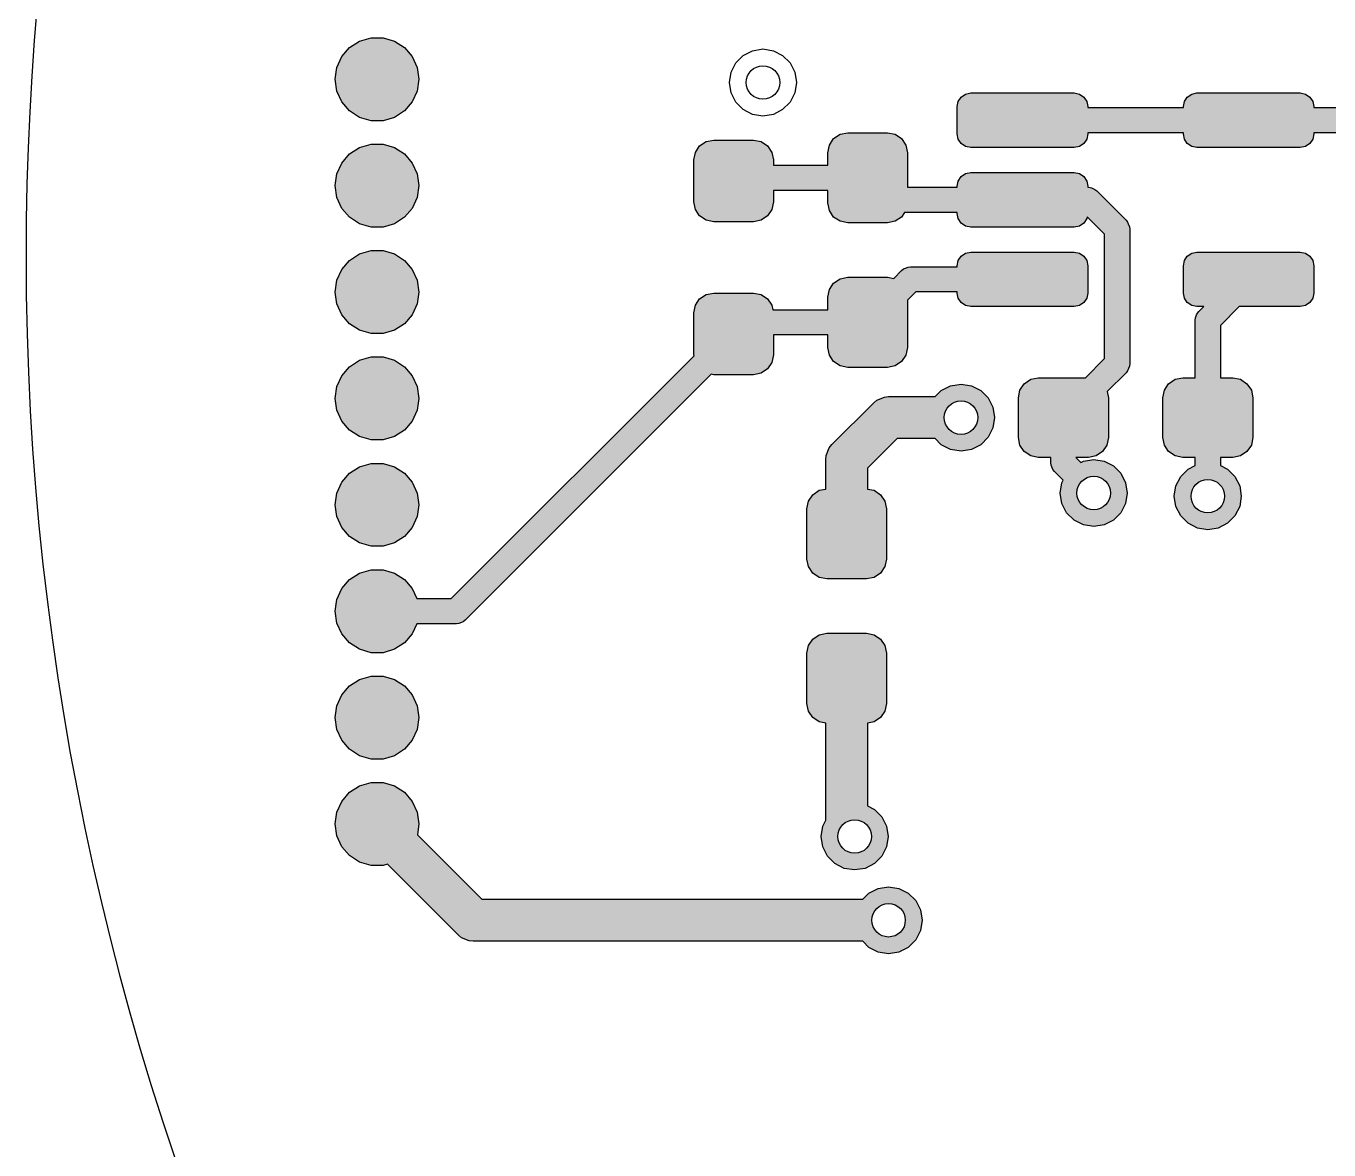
# Model space of a CAD drawing. Header units: millimetres. Extents: x -3894 to -3474, y -291 to 6.
# Drawn here: x -3755.91 to -3740.35, y -215.02 to -201.6 of the extents above; entities that cross this region are included whole.
import ezdxf

# ---------------------------------------------------------------- set-up
doc = ezdxf.new("R2010")
doc.units = ezdxf.units.MM
doc.layers.add('BLACK', color=7, linetype='Continuous')

msp = doc.modelspace()

# ---------------------------------------------------------------- hatches: boundary and pattern name
h = msp.add_hatch(color=256)
h.dxf.hatch_style = 1
h.paths.add_polyline_path([(-3751.214, -199.198), (-3752.214, -199.198), (-3752.214, -200.198), (-3751.214, -200.198)])
h.paths.add_polyline_path([(-3751.234, -201.109), (-3751.214, -200.968), (-3751.234, -200.827), (-3751.293, -200.698), (-3751.387, -200.59), (-3751.506, -200.513), (-3751.643, -200.473), (-3751.785, -200.473), (-3751.922, -200.513), (-3752.042, -200.59), (-3752.135, -200.698), (-3752.194, -200.827), (-3752.214, -200.968), (-3752.194, -201.109), (-3752.135, -201.239), (-3752.042, -201.346), (-3751.922, -201.423), (-3751.785, -201.463), (-3751.643, -201.463), (-3751.506, -201.423), (-3751.387, -201.346), (-3751.293, -201.239)])
h.paths.add_polyline_path([(-3751.214, -202.238), (-3751.234, -202.097), (-3751.293, -201.968), (-3751.387, -201.86), (-3751.506, -201.783), (-3751.643, -201.743), (-3751.785, -201.743), (-3751.922, -201.783), (-3752.042, -201.86), (-3752.135, -201.968), (-3752.194, -202.097), (-3752.214, -202.238), (-3752.194, -202.379), (-3752.135, -202.509), (-3752.042, -202.616), (-3751.922, -202.693), (-3751.785, -202.733), (-3751.643, -202.733), (-3751.506, -202.693), (-3751.387, -202.616), (-3751.293, -202.509), (-3751.234, -202.379)])
h.paths.add_polyline_path([(-3751.293, -203.238), (-3751.387, -203.13), (-3751.506, -203.053), (-3751.643, -203.013), (-3751.785, -203.013), (-3751.922, -203.053), (-3752.042, -203.13), (-3752.135, -203.238), (-3752.194, -203.367), (-3752.214, -203.508), (-3752.194, -203.649), (-3752.135, -203.779), (-3752.042, -203.886), (-3751.922, -203.963), (-3751.785, -204.003), (-3751.643, -204.003), (-3751.506, -203.963), (-3751.387, -203.886), (-3751.293, -203.779), (-3751.234, -203.649), (-3751.214, -203.508), (-3751.234, -203.367)])
h.paths.add_polyline_path([(-3751.234, -204.637), (-3751.293, -204.508), (-3751.387, -204.4), (-3751.506, -204.323), (-3751.643, -204.283), (-3751.785, -204.283), (-3751.922, -204.323), (-3752.042, -204.4), (-3752.135, -204.508), (-3752.194, -204.637), (-3752.214, -204.778), (-3752.194, -204.919), (-3752.135, -205.049), (-3752.042, -205.156), (-3751.922, -205.233), (-3751.785, -205.273), (-3751.643, -205.273), (-3751.506, -205.233), (-3751.387, -205.156), (-3751.293, -205.049), (-3751.234, -204.919), (-3751.214, -204.778)])
h.paths.add_polyline_path([(-3751.234, -205.907), (-3751.293, -205.778), (-3751.387, -205.67), (-3751.506, -205.593), (-3751.643, -205.553), (-3751.785, -205.553), (-3751.922, -205.593), (-3752.042, -205.67), (-3752.135, -205.778), (-3752.194, -205.907), (-3752.214, -206.048), (-3752.194, -206.189), (-3752.135, -206.319), (-3752.042, -206.426), (-3751.922, -206.503), (-3751.785, -206.543), (-3751.643, -206.543), (-3751.506, -206.503), (-3751.387, -206.426), (-3751.293, -206.319), (-3751.234, -206.189), (-3751.214, -206.048)], flags=17)
h.paths.add_polyline_path([(-3751.387, -206.94), (-3751.506, -206.863), (-3751.643, -206.823), (-3751.785, -206.823), (-3751.922, -206.863), (-3752.042, -206.94), (-3752.135, -207.048), (-3752.194, -207.177), (-3752.214, -207.318), (-3752.194, -207.459), (-3752.135, -207.589), (-3752.042, -207.696), (-3751.922, -207.773), (-3751.785, -207.813), (-3751.643, -207.813), (-3751.506, -207.773), (-3751.387, -207.696), (-3751.293, -207.589), (-3751.234, -207.459), (-3751.214, -207.318), (-3751.234, -207.177), (-3751.293, -207.048)], flags=17)
h.paths.add_polyline_path([(-3747.725, -205.758), (-3747.694, -205.765), (-3747.219, -205.765), (-3747.128, -205.747), (-3747.051, -205.695), (-3746.999, -205.618), (-3746.981, -205.527), (-3746.981, -205.29), (-3746.331, -205.29), (-3746.331, -205.44), (-3746.313, -205.531), (-3746.262, -205.608), (-3746.184, -205.659), (-3746.094, -205.677), (-3745.619, -205.677), (-3745.528, -205.659), (-3745.451, -205.608), (-3745.399, -205.531), (-3745.381, -205.44), (-3745.381, -204.877), (-3745.281, -204.777), (-3744.786, -204.777), (-3744.786, -204.79), (-3744.774, -204.852), (-3744.739, -204.905), (-3744.686, -204.94), (-3744.624, -204.952), (-3743.389, -204.952), (-3743.326, -204.94), (-3743.274, -204.905), (-3743.238, -204.852), (-3743.226, -204.79), (-3743.226, -204.465), (-3743.238, -204.403), (-3743.274, -204.35), (-3743.326, -204.315), (-3743.389, -204.302), (-3744.624, -204.302), (-3744.686, -204.315), (-3744.739, -204.35), (-3744.774, -204.403), (-3744.786, -204.465), (-3744.786, -204.477), (-3745.344, -204.477), (-3745.373, -204.48), (-3745.405, -204.493), (-3745.427, -204.503), (-3745.45, -204.521), (-3745.545, -204.617), (-3745.619, -204.602), (-3746.094, -204.602), (-3746.184, -204.62), (-3746.262, -204.672), (-3746.313, -204.749), (-3746.331, -204.84), (-3746.331, -204.99), (-3746.989, -204.99), (-3746.999, -204.936), (-3747.051, -204.859), (-3747.128, -204.808), (-3747.219, -204.79), (-3747.694, -204.79), (-3747.784, -204.808), (-3747.862, -204.859), (-3747.913, -204.936), (-3747.931, -205.027), (-3747.931, -205.527), (-3747.929, -205.538), (-3750.829, -208.438), (-3751.239, -208.438), (-3751.293, -208.318), (-3751.387, -208.21), (-3751.506, -208.133), (-3751.643, -208.093), (-3751.785, -208.093), (-3751.922, -208.133), (-3752.042, -208.21), (-3752.135, -208.318), (-3752.194, -208.447), (-3752.214, -208.588), (-3752.194, -208.729), (-3752.135, -208.859), (-3752.042, -208.966), (-3751.922, -209.043), (-3751.785, -209.083), (-3751.643, -209.083), (-3751.506, -209.043), (-3751.387, -208.966), (-3751.293, -208.859), (-3751.239, -208.738), (-3750.767, -208.738), (-3750.738, -208.735), (-3750.684, -208.713), (-3750.661, -208.694)])
h.paths.add_polyline_path([(-3751.214, -209.858), (-3751.234, -209.717), (-3751.293, -209.588), (-3751.387, -209.48), (-3751.506, -209.403), (-3751.643, -209.363), (-3751.785, -209.363), (-3751.922, -209.403), (-3752.042, -209.48), (-3752.135, -209.588), (-3752.194, -209.717), (-3752.214, -209.858), (-3752.194, -209.999), (-3752.135, -210.129), (-3752.042, -210.236), (-3751.922, -210.313), (-3751.785, -210.353), (-3751.643, -210.353), (-3751.506, -210.313), (-3751.387, -210.236), (-3751.293, -210.129), (-3751.234, -209.999)])
h.paths.add_polyline_path([(-3751.234, -210.987), (-3751.293, -210.858), (-3751.387, -210.75), (-3751.506, -210.673), (-3751.643, -210.633), (-3751.785, -210.633), (-3751.922, -210.673), (-3752.042, -210.75), (-3752.135, -210.858), (-3752.194, -210.987), (-3752.214, -211.128), (-3752.194, -211.269), (-3752.135, -211.399), (-3752.042, -211.506), (-3751.922, -211.583), (-3751.785, -211.623), (-3751.643, -211.623), (-3751.589, -211.607), (-3750.742, -212.454), (-3750.704, -212.485), (-3750.614, -212.522), (-3750.565, -212.527), (-3745.915, -212.527), (-3745.841, -212.601), (-3745.73, -212.658), (-3745.606, -212.677), (-3745.482, -212.658), (-3745.371, -212.601), (-3745.282, -212.512), (-3745.226, -212.401), (-3745.206, -212.277), (-3745.226, -212.154), (-3745.282, -212.042), (-3745.371, -211.954), (-3745.482, -211.897), (-3745.606, -211.877), (-3745.73, -211.897), (-3745.841, -211.954), (-3745.915, -212.027), (-3750.462, -212.027), (-3751.233, -211.256), (-3751.214, -211.128)])
h.paths.add_polyline_path([(-3745.406, -212.277, -1), (-3745.806, -212.277, -1)], flags=16)
h.paths.add_polyline_path([(-3745.631, -209.09), (-3745.649, -208.999), (-3745.701, -208.922), (-3745.778, -208.87), (-3745.869, -208.852), (-3746.344, -208.852), (-3746.434, -208.87), (-3746.512, -208.922), (-3746.563, -208.999), (-3746.581, -209.09), (-3746.581, -209.69), (-3746.563, -209.781), (-3746.512, -209.858), (-3746.434, -209.909), (-3746.356, -209.925), (-3746.356, -211.084), (-3746.392, -211.154), (-3746.411, -211.277), (-3746.392, -211.401), (-3746.335, -211.512), (-3746.246, -211.601), (-3746.135, -211.658), (-3746.011, -211.677), (-3745.887, -211.658), (-3745.776, -211.601), (-3745.687, -211.512), (-3745.631, -211.401), (-3745.611, -211.277), (-3745.631, -211.154), (-3745.687, -211.042), (-3745.776, -210.954), (-3745.856, -210.913), (-3745.856, -209.925), (-3745.778, -209.909), (-3745.701, -209.858), (-3745.649, -209.781), (-3745.631, -209.69)])
h.paths.add_polyline_path([(-3745.811, -211.277, -1), (-3746.211, -211.277, -1)], flags=16)
h.paths.add_polyline_path([(-3745.631, -207.365), (-3745.649, -207.274), (-3745.701, -207.197), (-3745.778, -207.145), (-3745.856, -207.13), (-3745.856, -206.881), (-3745.503, -206.527), (-3745.05, -206.527), (-3744.976, -206.601), (-3744.865, -206.658), (-3744.741, -206.677), (-3744.617, -206.658), (-3744.506, -206.601), (-3744.417, -206.512), (-3744.361, -206.401), (-3744.341, -206.277), (-3744.361, -206.154), (-3744.417, -206.042), (-3744.506, -205.954), (-3744.617, -205.897), (-3744.741, -205.877), (-3744.865, -205.897), (-3744.976, -205.954), (-3745.05, -206.027), (-3745.606, -206.027), (-3745.655, -206.032), (-3745.745, -206.069), (-3745.783, -206.1), (-3746.283, -206.6), (-3746.314, -206.638), (-3746.314, -206.638), (-3746.351, -206.728), (-3746.356, -206.777), (-3746.356, -207.13), (-3746.434, -207.145), (-3746.512, -207.197), (-3746.563, -207.274), (-3746.581, -207.365), (-3746.581, -207.965), (-3746.563, -208.056), (-3746.512, -208.133), (-3746.434, -208.184), (-3746.344, -208.202), (-3745.869, -208.202), (-3745.778, -208.184), (-3745.701, -208.133), (-3745.649, -208.056), (-3745.631, -207.965)], flags=17)
h.paths.add_polyline_path([(-3744.941, -206.277, -1), (-3744.541, -206.277, -1)], flags=17)
h.paths.add_polyline_path([(-3743.12, -203.571), (-3743.143, -203.553), (-3743.197, -203.53), (-3743.226, -203.527), (-3743.226, -203.515), (-3743.238, -203.453), (-3743.274, -203.4), (-3743.326, -203.365), (-3743.389, -203.352), (-3744.624, -203.352), (-3744.686, -203.365), (-3744.739, -203.4), (-3744.774, -203.453), (-3744.786, -203.515), (-3744.786, -203.527), (-3745.381, -203.527), (-3745.381, -203.115), (-3745.399, -203.024), (-3745.451, -202.947), (-3745.528, -202.895), (-3745.619, -202.877), (-3746.094, -202.877), (-3746.184, -202.895), (-3746.262, -202.947), (-3746.313, -203.024), (-3746.331, -203.115), (-3746.331, -203.265), (-3746.981, -203.265), (-3746.981, -203.202), (-3746.999, -203.111), (-3747.051, -203.034), (-3747.128, -202.983), (-3747.219, -202.965), (-3747.694, -202.965), (-3747.784, -202.983), (-3747.862, -203.034), (-3747.913, -203.111), (-3747.931, -203.202), (-3747.931, -203.702), (-3747.913, -203.793), (-3747.862, -203.87), (-3747.784, -203.922), (-3747.694, -203.94), (-3747.219, -203.94), (-3747.128, -203.922), (-3747.051, -203.87), (-3746.999, -203.793), (-3746.981, -203.702), (-3746.981, -203.565), (-3746.331, -203.565), (-3746.331, -203.715), (-3746.313, -203.806), (-3746.262, -203.883), (-3746.184, -203.934), (-3746.094, -203.952), (-3745.619, -203.952), (-3745.528, -203.934), (-3745.451, -203.883), (-3745.414, -203.827), (-3744.786, -203.827), (-3744.786, -203.84), (-3744.774, -203.902), (-3744.739, -203.955), (-3744.686, -203.99), (-3744.624, -204.002), (-3743.389, -204.002), (-3743.326, -203.99), (-3743.274, -203.955), (-3743.238, -203.902), (-3743.234, -203.881), (-3743.026, -204.089), (-3743.026, -205.573), (-3743.256, -205.802), (-3743.819, -205.802), (-3743.909, -205.82), (-3743.987, -205.872), (-3744.038, -205.949), (-3744.056, -206.04), (-3744.056, -206.515), (-3744.038, -206.606), (-3743.987, -206.683), (-3743.909, -206.734), (-3743.819, -206.752), (-3743.669, -206.752), (-3743.669, -206.815), (-3743.666, -206.844), (-3743.643, -206.898), (-3743.625, -206.921), (-3743.521, -207.024), (-3743.537, -207.054), (-3743.556, -207.177), (-3743.537, -207.301), (-3743.48, -207.412), (-3743.391, -207.501), (-3743.28, -207.558), (-3743.156, -207.577), (-3743.032, -207.558), (-3742.921, -207.501), (-3742.832, -207.412), (-3742.776, -207.301), (-3742.756, -207.177), (-3742.776, -207.054), (-3742.832, -206.942), (-3742.921, -206.854), (-3743.032, -206.797), (-3743.156, -206.777), (-3743.28, -206.797), (-3743.309, -206.812), (-3743.369, -206.752), (-3743.219, -206.752), (-3743.128, -206.734), (-3743.051, -206.683), (-3742.999, -206.606), (-3742.981, -206.515), (-3742.981, -206.04), (-3742.996, -205.966), (-3742.77, -205.741), (-3742.751, -205.718), (-3742.729, -205.664), (-3742.726, -205.635), (-3742.726, -204.027), (-3742.729, -203.998), (-3742.751, -203.944), (-3742.77, -203.921)])
h.paths.add_polyline_path([(-3742.956, -207.177, -1), (-3743.356, -207.177, -1)], flags=16)
h.paths.add_polyline_path([(-3739.735, -202.852), (-3739.727, -202.846), (-3739.694, -202.852), (-3739.219, -202.852), (-3739.128, -202.834), (-3739.051, -202.783), (-3738.999, -202.706), (-3738.981, -202.615), (-3738.981, -202.115), (-3738.999, -202.024), (-3739.051, -201.947), (-3739.128, -201.895), (-3739.219, -201.877), (-3739.694, -201.877), (-3739.784, -201.895), (-3739.862, -201.947), (-3739.913, -202.024), (-3739.931, -202.115), (-3739.931, -202.577), (-3740.526, -202.577), (-3740.526, -202.565), (-3740.538, -202.503), (-3740.574, -202.45), (-3740.626, -202.415), (-3740.689, -202.402), (-3741.924, -202.402), (-3741.986, -202.415), (-3742.039, -202.45), (-3742.074, -202.503), (-3742.086, -202.565), (-3742.086, -202.577), (-3743.226, -202.577), (-3743.226, -202.565), (-3743.238, -202.503), (-3743.274, -202.45), (-3743.326, -202.415), (-3743.389, -202.402), (-3744.624, -202.402), (-3744.686, -202.415), (-3744.739, -202.45), (-3744.774, -202.503), (-3744.786, -202.565), (-3744.786, -202.89), (-3744.774, -202.952), (-3744.739, -203.005), (-3744.686, -203.04), (-3744.624, -203.052), (-3743.389, -203.052), (-3743.326, -203.04), (-3743.274, -203.005), (-3743.238, -202.952), (-3743.226, -202.89), (-3743.226, -202.877), (-3742.086, -202.877), (-3742.086, -202.89), (-3742.074, -202.952), (-3742.039, -203.005), (-3741.986, -203.04), (-3741.924, -203.052), (-3740.689, -203.052), (-3740.626, -203.04), (-3740.574, -203.005), (-3740.538, -202.952), (-3740.526, -202.89), (-3740.526, -202.877), (-3739.819, -202.877), (-3739.789, -202.874), (-3739.767, -202.865)])
h.paths.add_polyline_path([(-3741.256, -206.04), (-3741.274, -205.949), (-3741.326, -205.872), (-3741.403, -205.82), (-3741.494, -205.802), (-3741.644, -205.802), (-3741.644, -205.177), (-3741.419, -204.952), (-3740.689, -204.952), (-3740.626, -204.94), (-3740.574, -204.905), (-3740.538, -204.852), (-3740.526, -204.79), (-3740.526, -204.465), (-3740.538, -204.403), (-3740.574, -204.35), (-3740.626, -204.315), (-3740.689, -204.302), (-3741.924, -204.302), (-3741.986, -204.315), (-3742.039, -204.35), (-3742.074, -204.403), (-3742.086, -204.465), (-3742.086, -204.79), (-3742.074, -204.852), (-3742.039, -204.905), (-3741.986, -204.94), (-3741.924, -204.952), (-3741.843, -204.952), (-3741.9, -205.009), (-3741.918, -205.031), (-3741.927, -205.051), (-3741.941, -205.085), (-3741.944, -205.115), (-3741.944, -205.802), (-3742.094, -205.802), (-3742.184, -205.82), (-3742.262, -205.872), (-3742.313, -205.949), (-3742.331, -206.04), (-3742.331, -206.515), (-3742.313, -206.606), (-3742.262, -206.683), (-3742.184, -206.734), (-3742.094, -206.752), (-3741.944, -206.752), (-3741.944, -206.848), (-3742.029, -206.891), (-3742.117, -206.98), (-3742.174, -207.091), (-3742.194, -207.215), (-3742.174, -207.338), (-3742.117, -207.45), (-3742.029, -207.538), (-3741.917, -207.595), (-3741.794, -207.615), (-3741.67, -207.595), (-3741.558, -207.538), (-3741.47, -207.45), (-3741.413, -207.338), (-3741.394, -207.215), (-3741.413, -207.091), (-3741.47, -206.98), (-3741.558, -206.891), (-3741.644, -206.848), (-3741.644, -206.752), (-3741.494, -206.752), (-3741.403, -206.734), (-3741.326, -206.683), (-3741.274, -206.606), (-3741.256, -206.515)])
h.paths.add_polyline_path([(-3741.594, -207.215, -1), (-3741.994, -207.215, -1)], flags=16)
h.paths.add_polyline_path([(-3738.581, -206.845), (-3738.599, -206.754), (-3738.651, -206.677), (-3738.728, -206.625), (-3738.819, -206.607), (-3738.906, -206.607), (-3738.906, -205.804), (-3738.802, -205.788), (-3738.691, -205.731), (-3738.602, -205.643), (-3738.545, -205.531), (-3738.526, -205.408), (-3738.545, -205.284), (-3738.602, -205.172), (-3738.691, -205.084), (-3738.802, -205.027), (-3738.926, -205.008), (-3739.049, -205.027), (-3739.161, -205.084), (-3739.249, -205.172), (-3739.306, -205.284), (-3739.326, -205.408), (-3739.306, -205.531), (-3739.249, -205.643), (-3739.206, -205.686), (-3739.206, -206.607), (-3739.294, -206.607), (-3739.384, -206.625), (-3739.462, -206.677), (-3739.513, -206.754), (-3739.531, -206.845), (-3739.531, -207.445), (-3739.513, -207.536), (-3739.462, -207.613), (-3739.384, -207.664), (-3739.294, -207.682), (-3738.819, -207.682), (-3738.728, -207.664), (-3738.651, -207.613), (-3738.599, -207.536), (-3738.581, -207.445)])
h.paths.add_polyline_path([(-3739.126, -205.408, -1), (-3738.726, -205.408, -1)], flags=16)
h.paths.add_polyline_path([(-3738.581, -208.57), (-3738.599, -208.479), (-3738.651, -208.402), (-3738.728, -208.35), (-3738.819, -208.332), (-3739.294, -208.332), (-3739.384, -208.35), (-3739.462, -208.402), (-3739.513, -208.479), (-3739.531, -208.57), (-3739.531, -209.17), (-3739.513, -209.261), (-3739.462, -209.338), (-3739.384, -209.389), (-3739.294, -209.407), (-3739.206, -209.407), (-3739.206, -209.816), (-3739.203, -209.846), (-3739.181, -209.9), (-3739.162, -209.922), (-3738.49, -210.594), (-3738.506, -210.624), (-3738.525, -210.747), (-3738.506, -210.871), (-3738.449, -210.982), (-3738.36, -211.071), (-3738.249, -211.128), (-3738.125, -211.147), (-3738.001, -211.128), (-3737.89, -211.071), (-3737.801, -210.982), (-3737.745, -210.871), (-3737.725, -210.747), (-3737.745, -210.624), (-3737.801, -210.512), (-3737.89, -210.424), (-3738.001, -210.367), (-3738.125, -210.347), (-3738.249, -210.367), (-3738.278, -210.382), (-3738.906, -209.754), (-3738.906, -209.407), (-3738.819, -209.407), (-3738.728, -209.389), (-3738.651, -209.338), (-3738.599, -209.261), (-3738.581, -209.17)])
h.paths.add_polyline_path([(-3737.925, -210.747, -1), (-3738.325, -210.747, -1)], flags=16)
h.paths.add_polyline_path([(-3737.181, -204.04), (-3737.199, -203.949), (-3737.251, -203.872), (-3737.328, -203.82), (-3737.419, -203.802), (-3737.569, -203.802), (-3737.569, -203.215), (-3737.571, -203.185), (-3737.594, -203.131), (-3737.613, -203.109), (-3737.691, -203.03), (-3737.676, -203.001), (-3737.656, -202.877), (-3737.676, -202.754), (-3737.732, -202.642), (-3737.821, -202.554), (-3737.932, -202.497), (-3738.056, -202.477), (-3738.18, -202.497), (-3738.291, -202.554), (-3738.38, -202.642), (-3738.437, -202.754), (-3738.456, -202.877), (-3738.437, -203.001), (-3738.38, -203.112), (-3738.291, -203.201), (-3738.18, -203.258), (-3738.056, -203.277), (-3737.932, -203.258), (-3737.903, -203.243), (-3737.869, -203.277), (-3737.869, -203.802), (-3738.019, -203.802), (-3738.109, -203.82), (-3738.187, -203.872), (-3738.238, -203.949), (-3738.256, -204.04), (-3738.981, -204.04), (-3738.981, -203.94), (-3738.999, -203.849), (-3739.051, -203.772), (-3739.128, -203.72), (-3739.219, -203.702), (-3739.694, -203.702), (-3739.784, -203.72), (-3739.862, -203.772), (-3739.913, -203.849), (-3739.931, -203.94), (-3739.931, -204.44), (-3739.913, -204.531), (-3739.862, -204.608), (-3739.784, -204.659), (-3739.694, -204.677), (-3739.219, -204.677), (-3739.128, -204.659), (-3739.051, -204.608), (-3738.999, -204.531), (-3738.981, -204.44), (-3738.981, -204.34), (-3738.256, -204.34), (-3738.256, -204.515), (-3738.238, -204.606), (-3738.187, -204.683), (-3738.109, -204.734), (-3738.019, -204.752), (-3737.419, -204.752), (-3737.328, -204.734), (-3737.251, -204.683), (-3737.199, -204.606), (-3737.181, -204.515)])
h.paths.add_polyline_path([(-3738.256, -202.877, -1), (-3737.856, -202.877, -1)], flags=16)
h.paths.add_polyline_path([(-3735.456, -204.04), (-3735.474, -203.949), (-3735.526, -203.872), (-3735.603, -203.82), (-3735.694, -203.802), (-3736.294, -203.802), (-3736.384, -203.82), (-3736.462, -203.872), (-3736.513, -203.949), (-3736.531, -204.04), (-3736.531, -204.515), (-3736.513, -204.606), (-3736.462, -204.683), (-3736.384, -204.734), (-3736.294, -204.752), (-3736.144, -204.752), (-3736.144, -205.14), (-3736.141, -205.169), (-3736.118, -205.223), (-3736.1, -205.246), (-3735.621, -205.724), (-3735.637, -205.754), (-3735.656, -205.877), (-3735.637, -206.001), (-3735.58, -206.112), (-3735.491, -206.201), (-3735.38, -206.258), (-3735.256, -206.277), (-3735.132, -206.258), (-3735.021, -206.201), (-3734.932, -206.112), (-3734.876, -206.001), (-3734.856, -205.877), (-3734.876, -205.754), (-3734.932, -205.642), (-3735.021, -205.554), (-3735.132, -205.497), (-3735.256, -205.477), (-3735.38, -205.497), (-3735.409, -205.512), (-3735.844, -205.078), (-3735.844, -204.752), (-3735.694, -204.752), (-3735.603, -204.734), (-3735.526, -204.683), (-3735.474, -204.606), (-3735.456, -204.515)])
h.paths.add_polyline_path([(-3735.056, -205.877, -1), (-3735.456, -205.877, -1)], flags=16)
h.paths.add_polyline_path([(-3729.941, -210.002), (-3729.959, -209.911), (-3730.011, -209.834), (-3730.088, -209.782), (-3730.179, -209.764), (-3730.779, -209.764), (-3730.869, -209.782), (-3730.947, -209.834), (-3730.998, -209.911), (-3731.016, -210.002), (-3731.016, -210.118), (-3731.475, -210.118), (-3731.518, -210.033), (-3731.607, -209.944), (-3731.718, -209.887), (-3731.842, -209.868), (-3731.966, -209.887), (-3732.077, -209.944), (-3732.166, -210.033), (-3732.222, -210.144), (-3732.242, -210.268), (-3732.222, -210.391), (-3732.166, -210.503), (-3732.077, -210.591), (-3731.966, -210.648), (-3731.842, -210.668), (-3731.718, -210.648), (-3731.607, -210.591), (-3731.518, -210.503), (-3731.475, -210.418), (-3731.016, -210.418), (-3731.016, -210.477), (-3730.998, -210.568), (-3730.947, -210.645), (-3730.869, -210.696), (-3730.779, -210.714), (-3730.179, -210.714), (-3730.088, -210.696), (-3730.011, -210.645), (-3729.959, -210.568), (-3729.941, -210.477)])
h.paths.add_polyline_path([(-3731.642, -210.268, -1), (-3732.042, -210.268, -1)], flags=16)
h.paths.add_polyline_path([(-3728.925, -211.526), (-3728.943, -211.435), (-3728.995, -211.358), (-3729.072, -211.306), (-3729.163, -211.288), (-3729.763, -211.288), (-3729.853, -211.306), (-3729.931, -211.358), (-3729.982, -211.435), (-3730, -211.526), (-3730, -211.613), (-3730.265, -211.613), (-3730.308, -211.528), (-3730.397, -211.44), (-3730.508, -211.383), (-3730.632, -211.363), (-3730.756, -211.383), (-3730.867, -211.44), (-3730.956, -211.528), (-3731.013, -211.64), (-3731.032, -211.763), (-3731.013, -211.887), (-3730.956, -211.998), (-3730.867, -212.087), (-3730.756, -212.144), (-3730.632, -212.163), (-3730.508, -212.144), (-3730.397, -212.087), (-3730.308, -211.998), (-3730.265, -211.913), (-3730, -211.913), (-3730, -212.001), (-3729.982, -212.092), (-3729.931, -212.169), (-3729.853, -212.22), (-3729.763, -212.238), (-3729.163, -212.238), (-3729.072, -212.22), (-3728.995, -212.169), (-3728.943, -212.092), (-3728.925, -212.001)])
h.paths.add_polyline_path([(-3730.832, -211.763, -1), (-3730.432, -211.763, -1)], flags=16)
h.paths.add_polyline_path([(-3717.457, -212.834), (-3717.475, -212.743), (-3717.527, -212.666), (-3717.604, -212.614), (-3717.695, -212.596), (-3718.17, -212.596), (-3718.26, -212.614), (-3718.338, -212.666), (-3718.389, -212.743), (-3718.407, -212.834), (-3718.407, -213.434), (-3718.389, -213.525), (-3718.338, -213.602), (-3718.26, -213.653), (-3718.17, -213.671), (-3717.979, -213.671), (-3717.524, -214.127), (-3717.551, -214.18), (-3717.57, -214.303), (-3717.551, -214.427), (-3717.494, -214.538), (-3717.405, -214.627), (-3717.294, -214.684), (-3717.17, -214.703), (-3717.046, -214.684), (-3716.935, -214.627), (-3716.846, -214.538), (-3716.79, -214.427), (-3716.77, -214.303), (-3716.79, -214.18), (-3716.846, -214.068), (-3716.935, -213.98), (-3717.046, -213.923), (-3717.17, -213.903), (-3717.294, -213.923), (-3717.347, -213.95), (-3717.637, -213.66), (-3717.604, -213.653), (-3717.527, -213.602), (-3717.475, -213.525), (-3717.457, -213.434)])
h.paths.add_polyline_path([(-3716.97, -214.303, -1), (-3717.37, -214.303, -1)], flags=16)
h.paths.add_polyline_path([(-3715.679, -211.056), (-3715.697, -210.965), (-3715.749, -210.888), (-3715.826, -210.836), (-3715.917, -210.818), (-3716.392, -210.818), (-3716.482, -210.836), (-3716.56, -210.888), (-3716.611, -210.965), (-3716.629, -211.056), (-3716.629, -211.656), (-3716.611, -211.747), (-3716.56, -211.824), (-3716.482, -211.875), (-3716.392, -211.893), (-3716.279, -211.893), (-3716.279, -212.146), (-3716.389, -212.202), (-3716.478, -212.29), (-3716.535, -212.402), (-3716.554, -212.525), (-3716.535, -212.649), (-3716.478, -212.76), (-3716.389, -212.849), (-3716.278, -212.906), (-3716.154, -212.925), (-3716.03, -212.906), (-3715.919, -212.849), (-3715.83, -212.76), (-3715.774, -212.649), (-3715.754, -212.525), (-3715.774, -212.402), (-3715.83, -212.29), (-3715.919, -212.202), (-3716.029, -212.146), (-3716.029, -211.893), (-3715.917, -211.893), (-3715.826, -211.875), (-3715.749, -211.824), (-3715.697, -211.747), (-3715.679, -211.656)])
h.paths.add_polyline_path([(-3715.954, -212.525, -1), (-3716.354, -212.525, -1)], flags=16)

# ---------------------------------------------------------------- linework, layer by layer
at = {"layer": 'BLACK', "linetype": 'Continuous'}
for p, q in [((-3752.042, -201.86), (-3751.922, -201.783)), ((-3751.922, -201.783), (-3751.785, -201.743)), ((-3751.785, -201.743), (-3751.643, -201.743)), ((-3751.643, -201.743), (-3751.506, -201.783)), ((-3751.506, -201.783), (-3751.387, -201.86)), ((-3752.135, -201.968), (-3752.042, -201.86)), ((-3751.387, -201.86), (-3751.293, -201.968)), ((-3747.341, -201.954), (-3747.23, -201.897)), ((-3747.23, -201.897), (-3747.106, -201.877)), ((-3747.106, -201.877), (-3746.982, -201.897)), ((-3746.982, -201.897), (-3746.871, -201.954)), ((-3752.214, -202.238), (-3752.194, -202.097)), ((-3752.194, -202.097), (-3752.135, -201.968)), ((-3751.293, -201.968), (-3751.234, -202.097)), ((-3751.234, -202.097), (-3751.214, -202.238)), ((-3747.487, -202.154), (-3747.43, -202.042)), ((-3747.43, -202.042), (-3747.341, -201.954)), ((-3746.871, -201.954), (-3746.782, -202.042)), ((-3746.782, -202.042), (-3746.726, -202.154)), ((-3752.194, -202.379), (-3752.214, -202.238)), ((-3751.214, -202.238), (-3751.234, -202.379)), ((-3747.506, -202.277), (-3747.487, -202.154)), ((-3746.726, -202.154), (-3746.706, -202.277)), ((-3752.135, -202.509), (-3752.194, -202.379)), ((-3751.234, -202.379), (-3751.293, -202.509)), ((-3747.487, -202.401), (-3747.506, -202.277)), ((-3747.43, -202.512), (-3747.487, -202.401)), ((-3746.726, -202.401), (-3746.782, -202.512)), ((-3746.706, -202.277), (-3746.726, -202.401)), ((-3744.686, -202.415), (-3744.624, -202.402)), ((-3744.624, -202.402), (-3743.389, -202.402)), ((-3743.389, -202.402), (-3743.326, -202.415)), ((-3741.986, -202.415), (-3741.924, -202.402)), ((-3741.924, -202.402), (-3740.689, -202.402)), ((-3740.689, -202.402), (-3740.626, -202.415)), ((-3752.042, -202.616), (-3752.135, -202.509)), ((-3751.293, -202.509), (-3751.387, -202.616)), ((-3747.341, -202.601), (-3747.43, -202.512)), ((-3746.782, -202.512), (-3746.871, -202.601)), ((-3744.786, -202.565), (-3744.774, -202.503)), ((-3744.786, -202.89), (-3744.786, -202.565)), ((-3744.774, -202.503), (-3744.739, -202.45)), ((-3744.739, -202.45), (-3744.686, -202.415)), ((-3743.326, -202.415), (-3743.274, -202.45)), ((-3743.274, -202.45), (-3743.238, -202.503)), ((-3743.238, -202.503), (-3743.226, -202.565)), ((-3743.226, -202.565), (-3743.226, -202.577)), ((-3742.086, -202.565), (-3742.074, -202.503)), ((-3742.086, -202.577), (-3742.086, -202.565)), ((-3742.074, -202.503), (-3742.039, -202.45)), ((-3742.039, -202.45), (-3741.986, -202.415)), ((-3740.626, -202.415), (-3740.574, -202.45)), ((-3740.574, -202.45), (-3740.538, -202.503)), ((-3740.538, -202.503), (-3740.526, -202.565)), ((-3740.526, -202.565), (-3740.526, -202.577)), ((-3751.922, -202.693), (-3752.042, -202.616)), ((-3751.785, -202.733), (-3751.922, -202.693)), ((-3751.506, -202.693), (-3751.643, -202.733)), ((-3751.387, -202.616), (-3751.506, -202.693)), ((-3747.23, -202.658), (-3747.341, -202.601)), ((-3747.106, -202.677), (-3747.23, -202.658)), ((-3746.982, -202.658), (-3747.106, -202.677)), ((-3746.871, -202.601), (-3746.982, -202.658)), ((-3743.226, -202.577), (-3742.086, -202.577)), ((-3740.526, -202.577), (-3739.931, -202.577)), ((-3751.643, -202.733), (-3751.785, -202.733)), ((-3746.184, -202.895), (-3746.094, -202.877)), ((-3746.094, -202.877), (-3745.619, -202.877)), ((-3745.619, -202.877), (-3745.528, -202.895)), ((-3742.086, -202.877), (-3743.226, -202.877)), ((-3743.226, -202.877), (-3743.226, -202.89)), ((-3742.086, -202.89), (-3742.086, -202.877)), ((-3739.819, -202.877), (-3740.526, -202.877)), ((-3740.526, -202.877), (-3740.526, -202.89)), ((-3751.922, -203.053), (-3751.785, -203.013)), ((-3751.785, -203.013), (-3751.643, -203.013)), ((-3751.643, -203.013), (-3751.506, -203.053)), ((-3747.913, -203.111), (-3747.862, -203.034)), ((-3747.862, -203.034), (-3747.784, -202.983)), ((-3747.784, -202.983), (-3747.694, -202.965)), ((-3747.694, -202.965), (-3747.219, -202.965)), ((-3747.219, -202.965), (-3747.128, -202.983)), ((-3747.128, -202.983), (-3747.051, -203.034)), ((-3747.051, -203.034), (-3746.999, -203.111)), ((-3746.331, -203.115), (-3746.313, -203.024)), ((-3746.313, -203.024), (-3746.262, -202.947)), ((-3746.262, -202.947), (-3746.184, -202.895)), ((-3745.528, -202.895), (-3745.451, -202.947)), ((-3745.451, -202.947), (-3745.399, -203.024)), ((-3745.399, -203.024), (-3745.381, -203.115)), ((-3744.774, -202.952), (-3744.786, -202.89)), ((-3744.739, -203.005), (-3744.774, -202.952)), ((-3744.686, -203.04), (-3744.739, -203.005)), ((-3743.274, -203.005), (-3743.326, -203.04)), ((-3743.238, -202.952), (-3743.274, -203.005)), ((-3743.226, -202.89), (-3743.238, -202.952)), ((-3742.074, -202.952), (-3742.086, -202.89)), ((-3742.039, -203.005), (-3742.074, -202.952)), ((-3741.986, -203.04), (-3742.039, -203.005)), ((-3740.574, -203.005), (-3740.626, -203.04)), ((-3740.538, -202.952), (-3740.574, -203.005)), ((-3740.526, -202.89), (-3740.538, -202.952)), ((-3752.135, -203.238), (-3752.042, -203.13)), ((-3752.042, -203.13), (-3751.922, -203.053)), ((-3751.506, -203.053), (-3751.387, -203.13)), ((-3751.387, -203.13), (-3751.293, -203.238)), ((-3747.931, -203.202), (-3747.913, -203.111)), ((-3746.999, -203.111), (-3746.981, -203.202)), ((-3746.331, -203.265), (-3746.331, -203.115)), ((-3745.381, -203.115), (-3745.381, -203.527)), ((-3744.624, -203.052), (-3744.686, -203.04)), ((-3743.389, -203.052), (-3744.624, -203.052)), ((-3743.326, -203.04), (-3743.389, -203.052)), ((-3741.924, -203.052), (-3741.986, -203.04)), ((-3740.689, -203.052), (-3741.924, -203.052)), ((-3740.626, -203.04), (-3740.689, -203.052)), ((-3752.194, -203.367), (-3752.135, -203.238)), ((-3751.293, -203.238), (-3751.234, -203.367)), ((-3747.931, -203.702), (-3747.931, -203.202)), ((-3746.981, -203.202), (-3746.981, -203.265)), ((-3746.981, -203.265), (-3746.331, -203.265)), ((-3752.214, -203.508), (-3752.194, -203.367)), ((-3751.234, -203.367), (-3751.214, -203.508)), ((-3744.786, -203.515), (-3744.774, -203.453)), ((-3744.774, -203.453), (-3744.739, -203.4)), ((-3744.739, -203.4), (-3744.686, -203.365)), ((-3744.686, -203.365), (-3744.624, -203.352)), ((-3744.624, -203.352), (-3743.389, -203.352)), ((-3743.389, -203.352), (-3743.326, -203.365)), ((-3743.326, -203.365), (-3743.274, -203.4)), ((-3743.274, -203.4), (-3743.238, -203.453)), ((-3743.238, -203.453), (-3743.226, -203.515)), ((-3752.194, -203.649), (-3752.214, -203.508)), ((-3752.135, -203.779), (-3752.194, -203.649)), ((-3751.234, -203.649), (-3751.293, -203.779)), ((-3751.214, -203.508), (-3751.234, -203.649)), ((-3746.331, -203.565), (-3746.981, -203.565)), ((-3746.981, -203.565), (-3746.981, -203.702)), ((-3746.331, -203.715), (-3746.331, -203.565)), ((-3745.381, -203.527), (-3744.786, -203.527)), ((-3744.786, -203.527), (-3744.786, -203.515)), ((-3743.226, -203.515), (-3743.226, -203.527)), ((-3743.226, -203.527), (-3743.197, -203.53)), ((-3743.197, -203.53), (-3743.184, -203.536)), ((-3743.184, -203.536), (-3743.143, -203.553)), ((-3743.143, -203.553), (-3743.12, -203.571)), ((-3743.12, -203.571), (-3742.77, -203.921)), ((-3752.042, -203.886), (-3752.135, -203.779)), ((-3751.293, -203.779), (-3751.387, -203.886)), ((-3747.913, -203.793), (-3747.931, -203.702)), ((-3747.862, -203.87), (-3747.913, -203.793)), ((-3746.999, -203.793), (-3747.051, -203.87)), ((-3746.981, -203.702), (-3746.999, -203.793)), ((-3746.313, -203.806), (-3746.331, -203.715)), ((-3746.262, -203.883), (-3746.313, -203.806)), ((-3751.922, -203.963), (-3752.042, -203.886)), ((-3751.785, -204.003), (-3751.922, -203.963)), ((-3751.506, -203.963), (-3751.643, -204.003)), ((-3751.387, -203.886), (-3751.506, -203.963)), ((-3747.784, -203.922), (-3747.862, -203.87)), ((-3747.694, -203.94), (-3747.784, -203.922)), ((-3747.219, -203.94), (-3747.694, -203.94)), ((-3747.128, -203.922), (-3747.219, -203.94)), ((-3747.051, -203.87), (-3747.128, -203.922)), ((-3746.184, -203.934), (-3746.262, -203.883)), ((-3746.094, -203.952), (-3746.184, -203.934)), ((-3745.619, -203.952), (-3746.094, -203.952)), ((-3745.528, -203.934), (-3745.619, -203.952)), ((-3745.451, -203.883), (-3745.528, -203.934)), ((-3745.414, -203.827), (-3745.451, -203.883)), ((-3744.786, -203.827), (-3745.414, -203.827)), ((-3744.786, -203.84), (-3744.786, -203.827)), ((-3744.774, -203.902), (-3744.786, -203.84)), ((-3744.739, -203.955), (-3744.774, -203.902)), ((-3744.686, -203.99), (-3744.739, -203.955)), ((-3743.274, -203.955), (-3743.326, -203.99)), ((-3743.238, -203.902), (-3743.274, -203.955)), ((-3743.234, -203.881), (-3743.238, -203.902)), ((-3743.026, -204.089), (-3743.234, -203.881)), ((-3742.77, -203.921), (-3742.751, -203.944)), ((-3742.751, -203.944), (-3742.743, -203.963)), ((-3742.743, -203.963), (-3742.729, -203.998)), ((-3751.643, -204.003), (-3751.785, -204.003)), ((-3744.624, -204.002), (-3744.686, -203.99)), ((-3743.389, -204.002), (-3744.624, -204.002)), ((-3743.326, -203.99), (-3743.389, -204.002)), ((-3743.026, -205.573), (-3743.026, -204.089)), ((-3742.729, -203.998), (-3742.726, -204.027)), ((-3742.726, -204.027), (-3742.726, -205.635)), ((-3752.135, -204.508), (-3752.042, -204.4)), ((-3752.042, -204.4), (-3751.922, -204.323)), ((-3751.922, -204.323), (-3751.785, -204.283)), ((-3751.785, -204.283), (-3751.643, -204.283)), ((-3751.643, -204.283), (-3751.506, -204.323)), ((-3751.506, -204.323), (-3751.387, -204.4)), ((-3751.387, -204.4), (-3751.293, -204.508)), ((-3744.786, -204.465), (-3744.774, -204.403)), ((-3744.774, -204.403), (-3744.739, -204.35)), ((-3744.739, -204.35), (-3744.686, -204.315)), ((-3744.686, -204.315), (-3744.624, -204.302)), ((-3744.624, -204.302), (-3743.389, -204.302)), ((-3743.389, -204.302), (-3743.326, -204.315)), ((-3743.326, -204.315), (-3743.274, -204.35)), ((-3743.274, -204.35), (-3743.238, -204.403)), ((-3743.238, -204.403), (-3743.226, -204.465)), ((-3742.086, -204.465), (-3742.074, -204.403)), ((-3742.074, -204.403), (-3742.039, -204.35)), ((-3742.039, -204.35), (-3741.986, -204.315)), ((-3741.986, -204.315), (-3741.924, -204.302)), ((-3741.924, -204.302), (-3740.689, -204.302)), ((-3740.689, -204.302), (-3740.626, -204.315)), ((-3740.626, -204.315), (-3740.574, -204.35)), ((-3740.574, -204.35), (-3740.538, -204.403)), ((-3740.538, -204.403), (-3740.526, -204.465)), ((-3752.194, -204.637), (-3752.135, -204.508)), ((-3751.293, -204.508), (-3751.234, -204.637)), ((-3745.545, -204.617), (-3745.45, -204.521)), ((-3745.45, -204.521), (-3745.427, -204.503)), ((-3745.427, -204.503), (-3745.405, -204.493)), ((-3745.405, -204.493), (-3745.373, -204.48)), ((-3745.373, -204.48), (-3745.344, -204.477)), ((-3745.344, -204.477), (-3744.786, -204.477)), ((-3744.786, -204.477), (-3744.786, -204.465)), ((-3743.226, -204.465), (-3743.226, -204.79)), ((-3742.086, -204.79), (-3742.086, -204.465)), ((-3740.526, -204.465), (-3740.526, -204.79)), ((-3752.214, -204.778), (-3752.194, -204.637)), ((-3751.234, -204.637), (-3751.214, -204.778)), ((-3746.313, -204.749), (-3746.262, -204.672)), ((-3746.262, -204.672), (-3746.184, -204.62)), ((-3746.184, -204.62), (-3746.094, -204.602)), ((-3746.094, -204.602), (-3745.619, -204.602)), ((-3745.619, -204.602), (-3745.545, -204.617)), ((-3752.194, -204.919), (-3752.214, -204.778)), ((-3751.214, -204.778), (-3751.234, -204.919)), ((-3747.913, -204.936), (-3747.862, -204.859)), ((-3747.862, -204.859), (-3747.784, -204.808)), ((-3747.784, -204.808), (-3747.694, -204.79)), ((-3747.694, -204.79), (-3747.219, -204.79)), ((-3747.219, -204.79), (-3747.128, -204.808)), ((-3747.128, -204.808), (-3747.051, -204.859)), ((-3747.051, -204.859), (-3746.999, -204.936)), ((-3746.331, -204.84), (-3746.313, -204.749)), ((-3746.331, -204.99), (-3746.331, -204.84)), ((-3745.281, -204.777), (-3745.381, -204.877)), ((-3745.381, -204.877), (-3745.381, -205.44)), ((-3744.786, -204.777), (-3745.281, -204.777)), ((-3744.786, -204.79), (-3744.786, -204.777)), ((-3744.774, -204.852), (-3744.786, -204.79)), ((-3744.739, -204.905), (-3744.774, -204.852)), ((-3743.238, -204.852), (-3743.274, -204.905)), ((-3743.226, -204.79), (-3743.238, -204.852)), ((-3742.074, -204.852), (-3742.086, -204.79)), ((-3742.039, -204.905), (-3742.074, -204.852)), ((-3740.538, -204.852), (-3740.574, -204.905)), ((-3740.526, -204.79), (-3740.538, -204.852)), ((-3752.135, -205.049), (-3752.194, -204.919)), ((-3752.042, -205.156), (-3752.135, -205.049)), ((-3751.293, -205.049), (-3751.387, -205.156)), ((-3751.234, -204.919), (-3751.293, -205.049)), ((-3747.931, -205.027), (-3747.913, -204.936)), ((-3747.931, -205.527), (-3747.931, -205.027)), ((-3746.999, -204.936), (-3746.989, -204.99)), ((-3746.989, -204.99), (-3746.331, -204.99)), ((-3744.686, -204.94), (-3744.739, -204.905)), ((-3744.624, -204.952), (-3744.686, -204.94)), ((-3743.389, -204.952), (-3744.624, -204.952)), ((-3743.326, -204.94), (-3743.389, -204.952)), ((-3743.274, -204.905), (-3743.326, -204.94)), ((-3741.986, -204.94), (-3742.039, -204.905)), ((-3741.924, -204.952), (-3741.986, -204.94)), ((-3741.941, -205.085), (-3741.927, -205.051)), ((-3741.927, -205.051), (-3741.918, -205.031)), ((-3741.843, -204.952), (-3741.924, -204.952)), ((-3741.918, -205.031), (-3741.9, -205.009)), ((-3741.9, -205.009), (-3741.843, -204.952)), ((-3741.419, -204.952), (-3741.644, -205.177)), ((-3740.689, -204.952), (-3741.419, -204.952)), ((-3740.626, -204.94), (-3740.689, -204.952)), ((-3740.574, -204.905), (-3740.626, -204.94)), ((-3751.922, -205.233), (-3752.042, -205.156)), ((-3751.387, -205.156), (-3751.506, -205.233)), ((-3741.944, -205.115), (-3741.941, -205.085)), ((-3741.944, -205.802), (-3741.944, -205.115)), ((-3741.644, -205.177), (-3741.644, -205.802)), ((-3751.785, -205.273), (-3751.922, -205.233)), ((-3751.643, -205.273), (-3751.785, -205.273)), ((-3751.506, -205.233), (-3751.643, -205.273)), ((-3746.331, -205.29), (-3746.981, -205.29)), ((-3746.981, -205.29), (-3746.981, -205.527)), ((-3746.331, -205.44), (-3746.331, -205.29)), ((-3746.313, -205.531), (-3746.331, -205.44)), ((-3745.381, -205.44), (-3745.399, -205.531)), ((-3752.135, -205.778), (-3752.042, -205.67)), ((-3752.042, -205.67), (-3751.922, -205.593)), ((-3751.922, -205.593), (-3751.785, -205.553)), ((-3751.785, -205.553), (-3751.643, -205.553)), ((-3751.643, -205.553), (-3751.506, -205.593)), ((-3751.506, -205.593), (-3751.387, -205.67)), ((-3751.387, -205.67), (-3751.293, -205.778)), ((-3750.829, -208.438), (-3747.929, -205.538)), ((-3747.929, -205.538), (-3747.931, -205.527)), ((-3746.999, -205.618), (-3747.051, -205.695)), ((-3746.981, -205.527), (-3746.999, -205.618)), ((-3746.262, -205.608), (-3746.313, -205.531)), ((-3746.184, -205.659), (-3746.262, -205.608)), ((-3746.094, -205.677), (-3746.184, -205.659)), ((-3745.619, -205.677), (-3746.094, -205.677)), ((-3745.528, -205.659), (-3745.619, -205.677)), ((-3745.451, -205.608), (-3745.528, -205.659)), ((-3745.399, -205.531), (-3745.451, -205.608)), ((-3743.256, -205.802), (-3743.026, -205.573)), ((-3742.729, -205.664), (-3742.751, -205.718)), ((-3742.726, -205.635), (-3742.729, -205.664)), ((-3752.194, -205.907), (-3752.135, -205.778)), ((-3751.293, -205.778), (-3751.234, -205.907)), ((-3747.725, -205.758), (-3750.661, -208.694)), ((-3747.694, -205.765), (-3747.725, -205.758)), ((-3747.219, -205.765), (-3747.694, -205.765)), ((-3747.128, -205.747), (-3747.219, -205.765)), ((-3747.051, -205.695), (-3747.128, -205.747)), ((-3743.987, -205.872), (-3743.909, -205.82)), ((-3743.909, -205.82), (-3743.819, -205.802)), ((-3743.819, -205.802), (-3743.256, -205.802)), ((-3742.77, -205.741), (-3742.996, -205.966)), ((-3742.751, -205.718), (-3742.77, -205.741)), ((-3742.262, -205.872), (-3742.184, -205.82)), ((-3742.184, -205.82), (-3742.094, -205.802)), ((-3742.094, -205.802), (-3741.944, -205.802)), ((-3741.644, -205.802), (-3741.494, -205.802)), ((-3741.494, -205.802), (-3741.403, -205.82)), ((-3741.403, -205.82), (-3741.326, -205.872)), ((-3752.214, -206.048), (-3752.194, -205.907)), ((-3751.234, -205.907), (-3751.214, -206.048)), ((-3745.05, -206.027), (-3744.976, -205.954)), ((-3744.976, -205.954), (-3744.865, -205.897)), ((-3744.865, -205.897), (-3744.741, -205.877)), ((-3744.741, -205.877), (-3744.617, -205.897)), ((-3744.617, -205.897), (-3744.506, -205.954)), ((-3744.506, -205.954), (-3744.417, -206.042)), ((-3744.056, -206.04), (-3744.038, -205.949)), ((-3744.038, -205.949), (-3743.987, -205.872)), ((-3742.996, -205.966), (-3742.981, -206.04)), ((-3742.331, -206.04), (-3742.313, -205.949)), ((-3742.313, -205.949), (-3742.262, -205.872)), ((-3741.326, -205.872), (-3741.274, -205.949)), ((-3741.274, -205.949), (-3741.256, -206.04)), ((-3752.194, -206.189), (-3752.214, -206.048)), ((-3751.214, -206.048), (-3751.234, -206.189)), ((-3746.283, -206.6), (-3745.783, -206.1)), ((-3745.783, -206.1), (-3745.745, -206.069)), ((-3745.745, -206.069), (-3745.655, -206.032)), ((-3745.655, -206.032), (-3745.606, -206.027)), ((-3745.655, -206.032), (-3745.655, -206.032)), ((-3745.606, -206.027), (-3745.05, -206.027)), ((-3744.417, -206.042), (-3744.361, -206.154)), ((-3744.056, -206.515), (-3744.056, -206.04)), ((-3742.981, -206.04), (-3742.981, -206.515)), ((-3742.331, -206.515), (-3742.331, -206.04)), ((-3741.256, -206.04), (-3741.256, -206.515)), ((-3752.135, -206.319), (-3752.194, -206.189)), ((-3751.234, -206.189), (-3751.293, -206.319)), ((-3744.361, -206.154), (-3744.341, -206.277)), ((-3744.341, -206.277), (-3744.361, -206.401)), ((-3752.042, -206.426), (-3752.135, -206.319)), ((-3751.922, -206.503), (-3752.042, -206.426)), ((-3751.387, -206.426), (-3751.506, -206.503)), ((-3751.293, -206.319), (-3751.387, -206.426)), ((-3744.361, -206.401), (-3744.417, -206.512)), ((-3751.785, -206.543), (-3751.922, -206.503)), ((-3751.643, -206.543), (-3751.785, -206.543)), ((-3751.506, -206.503), (-3751.643, -206.543)), ((-3746.314, -206.638), (-3746.283, -206.6)), ((-3745.503, -206.527), (-3745.856, -206.881)), ((-3745.05, -206.527), (-3745.503, -206.527)), ((-3744.976, -206.601), (-3745.05, -206.527)), ((-3744.865, -206.658), (-3744.976, -206.601)), ((-3744.506, -206.601), (-3744.617, -206.658)), ((-3744.417, -206.512), (-3744.506, -206.601)), ((-3744.038, -206.606), (-3744.056, -206.515)), ((-3743.987, -206.683), (-3744.038, -206.606)), ((-3742.999, -206.606), (-3743.051, -206.683)), ((-3742.981, -206.515), (-3742.999, -206.606)), ((-3742.313, -206.606), (-3742.331, -206.515)), ((-3742.262, -206.683), (-3742.313, -206.606)), ((-3741.274, -206.606), (-3741.326, -206.683)), ((-3741.256, -206.515), (-3741.274, -206.606)), ((-3746.356, -206.777), (-3746.351, -206.728)), ((-3746.351, -206.728), (-3746.314, -206.638)), ((-3746.314, -206.638), (-3746.314, -206.638)), ((-3744.741, -206.677), (-3744.865, -206.658)), ((-3744.617, -206.658), (-3744.741, -206.677)), ((-3743.909, -206.734), (-3743.987, -206.683)), ((-3743.819, -206.752), (-3743.909, -206.734)), ((-3743.669, -206.752), (-3743.819, -206.752)), ((-3743.669, -206.815), (-3743.669, -206.752)), ((-3743.219, -206.752), (-3743.369, -206.752)), ((-3743.369, -206.752), (-3743.369, -206.753)), ((-3743.369, -206.753), (-3743.309, -206.812)), ((-3743.128, -206.734), (-3743.219, -206.752)), ((-3743.051, -206.683), (-3743.128, -206.734)), ((-3742.184, -206.734), (-3742.262, -206.683)), ((-3742.094, -206.752), (-3742.184, -206.734)), ((-3741.944, -206.752), (-3742.094, -206.752)), ((-3741.944, -206.848), (-3741.944, -206.752)), ((-3741.494, -206.752), (-3741.644, -206.752)), ((-3741.644, -206.752), (-3741.644, -206.848)), ((-3741.403, -206.734), (-3741.494, -206.752)), ((-3741.326, -206.683), (-3741.403, -206.734)), ((-3752.042, -206.94), (-3751.922, -206.863)), ((-3751.922, -206.863), (-3751.785, -206.823)), ((-3751.785, -206.823), (-3751.643, -206.823)), ((-3751.643, -206.823), (-3751.506, -206.863)), ((-3751.506, -206.863), (-3751.387, -206.94)), ((-3746.356, -207.13), (-3746.356, -206.777)), ((-3745.856, -206.881), (-3745.856, -207.13)), ((-3743.666, -206.844), (-3743.669, -206.815)), ((-3743.643, -206.898), (-3743.666, -206.844)), ((-3743.625, -206.921), (-3743.643, -206.898)), ((-3743.521, -207.024), (-3743.625, -206.921)), ((-3743.309, -206.812), (-3743.28, -206.797)), ((-3743.28, -206.797), (-3743.156, -206.777)), ((-3743.156, -206.777), (-3743.032, -206.797)), ((-3743.032, -206.797), (-3742.921, -206.854)), ((-3742.921, -206.854), (-3742.832, -206.942)), ((-3742.117, -206.98), (-3742.029, -206.891)), ((-3742.029, -206.891), (-3741.944, -206.848)), ((-3741.644, -206.848), (-3741.558, -206.891)), ((-3741.558, -206.891), (-3741.47, -206.98)), ((-3752.194, -207.177), (-3752.135, -207.048)), ((-3752.135, -207.048), (-3752.042, -206.94)), ((-3751.387, -206.94), (-3751.293, -207.048)), ((-3751.293, -207.048), (-3751.234, -207.177)), ((-3743.556, -207.177), (-3743.537, -207.054)), ((-3743.537, -207.054), (-3743.521, -207.024)), ((-3742.832, -206.942), (-3742.776, -207.054)), ((-3742.776, -207.054), (-3742.756, -207.177)), ((-3742.174, -207.091), (-3742.117, -206.98)), ((-3741.47, -206.98), (-3741.413, -207.091)), ((-3752.214, -207.318), (-3752.194, -207.177)), ((-3751.234, -207.177), (-3751.214, -207.318)), ((-3746.563, -207.274), (-3746.512, -207.197)), ((-3746.512, -207.197), (-3746.434, -207.145)), ((-3746.434, -207.145), (-3746.356, -207.13)), ((-3745.856, -207.13), (-3745.778, -207.145)), ((-3745.778, -207.145), (-3745.701, -207.197)), ((-3745.701, -207.197), (-3745.649, -207.274)), ((-3743.537, -207.301), (-3743.556, -207.177)), ((-3742.756, -207.177), (-3742.776, -207.301)), ((-3742.194, -207.215), (-3742.174, -207.091)), ((-3742.174, -207.338), (-3742.194, -207.215)), ((-3741.413, -207.091), (-3741.394, -207.215)), ((-3741.394, -207.215), (-3741.413, -207.338)), ((-3752.194, -207.459), (-3752.214, -207.318)), ((-3751.214, -207.318), (-3751.234, -207.459)), ((-3746.581, -207.365), (-3746.563, -207.274)), ((-3746.581, -207.965), (-3746.581, -207.365)), ((-3745.649, -207.274), (-3745.631, -207.365)), ((-3745.631, -207.365), (-3745.631, -207.965)), ((-3743.48, -207.412), (-3743.537, -207.301)), ((-3742.776, -207.301), (-3742.832, -207.412)), ((-3742.117, -207.45), (-3742.174, -207.338)), ((-3741.413, -207.338), (-3741.47, -207.45)), ((-3752.135, -207.589), (-3752.194, -207.459)), ((-3751.234, -207.459), (-3751.293, -207.589)), ((-3743.391, -207.501), (-3743.48, -207.412)), ((-3743.28, -207.558), (-3743.391, -207.501)), ((-3742.921, -207.501), (-3743.032, -207.558)), ((-3742.832, -207.412), (-3742.921, -207.501)), ((-3742.029, -207.538), (-3742.117, -207.45)), ((-3741.917, -207.595), (-3742.029, -207.538)), ((-3741.558, -207.538), (-3741.67, -207.595)), ((-3741.47, -207.45), (-3741.558, -207.538)), ((-3752.042, -207.696), (-3752.135, -207.589)), ((-3751.922, -207.773), (-3752.042, -207.696)), ((-3751.387, -207.696), (-3751.506, -207.773)), ((-3751.293, -207.589), (-3751.387, -207.696)), ((-3743.156, -207.577), (-3743.28, -207.558)), ((-3743.032, -207.558), (-3743.156, -207.577)), ((-3741.794, -207.615), (-3741.917, -207.595)), ((-3741.67, -207.595), (-3741.794, -207.615)), ((-3751.785, -207.813), (-3751.922, -207.773)), ((-3751.643, -207.813), (-3751.785, -207.813)), ((-3751.506, -207.773), (-3751.643, -207.813)), ((-3746.563, -208.056), (-3746.581, -207.965)), ((-3745.631, -207.965), (-3745.649, -208.056)), ((-3752.042, -208.21), (-3751.922, -208.133)), ((-3751.922, -208.133), (-3751.785, -208.093)), ((-3751.785, -208.093), (-3751.643, -208.093)), ((-3751.643, -208.093), (-3751.506, -208.133)), ((-3751.506, -208.133), (-3751.387, -208.21)), ((-3746.512, -208.133), (-3746.563, -208.056)), ((-3746.434, -208.184), (-3746.512, -208.133)), ((-3745.701, -208.133), (-3745.778, -208.184)), ((-3745.649, -208.056), (-3745.701, -208.133)), ((-3752.194, -208.447), (-3752.135, -208.318)), ((-3752.135, -208.318), (-3752.042, -208.21)), ((-3751.387, -208.21), (-3751.293, -208.318)), ((-3751.293, -208.318), (-3751.239, -208.438)), ((-3746.344, -208.202), (-3746.434, -208.184)), ((-3745.869, -208.202), (-3746.344, -208.202)), ((-3745.778, -208.184), (-3745.869, -208.202)), ((-3752.214, -208.588), (-3752.194, -208.447)), ((-3751.239, -208.438), (-3750.829, -208.438)), ((-3752.194, -208.729), (-3752.214, -208.588)), ((-3752.135, -208.859), (-3752.194, -208.729)), ((-3751.239, -208.738), (-3751.293, -208.859)), ((-3750.767, -208.738), (-3751.239, -208.738)), ((-3750.738, -208.735), (-3750.767, -208.738)), ((-3750.707, -208.723), (-3750.738, -208.735)), ((-3750.684, -208.713), (-3750.707, -208.723)), ((-3750.661, -208.694), (-3750.684, -208.713)), ((-3752.042, -208.966), (-3752.135, -208.859)), ((-3751.293, -208.859), (-3751.387, -208.966)), ((-3746.563, -208.999), (-3746.512, -208.922)), ((-3746.512, -208.922), (-3746.434, -208.87)), ((-3746.434, -208.87), (-3746.344, -208.852)), ((-3746.344, -208.852), (-3745.869, -208.852)), ((-3745.869, -208.852), (-3745.778, -208.87)), ((-3745.778, -208.87), (-3745.701, -208.922)), ((-3745.701, -208.922), (-3745.649, -208.999)), ((-3751.922, -209.043), (-3752.042, -208.966)), ((-3751.785, -209.083), (-3751.922, -209.043)), ((-3751.643, -209.083), (-3751.785, -209.083)), ((-3751.506, -209.043), (-3751.643, -209.083)), ((-3751.387, -208.966), (-3751.506, -209.043)), ((-3746.581, -209.09), (-3746.563, -208.999)), ((-3746.581, -209.69), (-3746.581, -209.09)), ((-3745.649, -208.999), (-3745.631, -209.09)), ((-3745.631, -209.09), (-3745.631, -209.69)), ((-3752.042, -209.48), (-3751.922, -209.403)), ((-3751.922, -209.403), (-3751.785, -209.363)), ((-3751.785, -209.363), (-3751.643, -209.363)), ((-3751.643, -209.363), (-3751.506, -209.403)), ((-3751.506, -209.403), (-3751.387, -209.48)), ((-3752.135, -209.588), (-3752.042, -209.48)), ((-3751.387, -209.48), (-3751.293, -209.588)), ((-3752.214, -209.858), (-3752.194, -209.717)), ((-3752.194, -209.717), (-3752.135, -209.588)), ((-3751.293, -209.588), (-3751.234, -209.717)), ((-3751.234, -209.717), (-3751.214, -209.858)), ((-3746.563, -209.781), (-3746.581, -209.69)), ((-3745.631, -209.69), (-3745.649, -209.781)), ((-3752.194, -209.999), (-3752.214, -209.858)), ((-3751.214, -209.858), (-3751.234, -209.999)), ((-3746.512, -209.858), (-3746.563, -209.781)), ((-3746.434, -209.909), (-3746.512, -209.858)), ((-3745.701, -209.858), (-3745.778, -209.909)), ((-3745.649, -209.781), (-3745.701, -209.858)), ((-3752.135, -210.129), (-3752.194, -209.999)), ((-3751.234, -209.999), (-3751.293, -210.129)), ((-3746.356, -209.925), (-3746.434, -209.909)), ((-3746.356, -211.084), (-3746.356, -209.925)), ((-3745.778, -209.909), (-3745.856, -209.925)), ((-3745.856, -209.925), (-3745.856, -210.913)), ((-3752.042, -210.236), (-3752.135, -210.129)), ((-3751.293, -210.129), (-3751.387, -210.236)), ((-3751.922, -210.313), (-3752.042, -210.236)), ((-3751.785, -210.353), (-3751.922, -210.313)), ((-3751.506, -210.313), (-3751.643, -210.353)), ((-3751.387, -210.236), (-3751.506, -210.313)), ((-3751.643, -210.353), (-3751.785, -210.353)), ((-3751.922, -210.673), (-3751.785, -210.633)), ((-3751.785, -210.633), (-3751.643, -210.633)), ((-3751.643, -210.633), (-3751.506, -210.673)), ((-3752.135, -210.858), (-3752.042, -210.75)), ((-3752.042, -210.75), (-3751.922, -210.673)), ((-3751.506, -210.673), (-3751.387, -210.75)), ((-3751.387, -210.75), (-3751.293, -210.858)), ((-3752.194, -210.987), (-3752.135, -210.858)), ((-3751.293, -210.858), (-3751.234, -210.987)), ((-3745.856, -210.913), (-3745.776, -210.954)), ((-3745.776, -210.954), (-3745.687, -211.042)), ((-3752.214, -211.128), (-3752.194, -210.987)), ((-3751.234, -210.987), (-3751.214, -211.128)), ((-3746.392, -211.154), (-3746.356, -211.084)), ((-3745.687, -211.042), (-3745.631, -211.154)), ((-3752.194, -211.269), (-3752.214, -211.128)), ((-3752.135, -211.399), (-3752.194, -211.269)), ((-3751.214, -211.128), (-3751.233, -211.256)), ((-3751.233, -211.256), (-3750.462, -212.027)), ((-3746.411, -211.277), (-3746.392, -211.154)), ((-3746.392, -211.401), (-3746.411, -211.277)), ((-3745.631, -211.154), (-3745.611, -211.277)), ((-3745.611, -211.277), (-3745.631, -211.401)), ((-3752.042, -211.506), (-3752.135, -211.399)), ((-3746.335, -211.512), (-3746.392, -211.401)), ((-3745.631, -211.401), (-3745.687, -211.512)), ((-3751.922, -211.583), (-3752.042, -211.506)), ((-3751.785, -211.623), (-3751.922, -211.583)), ((-3746.246, -211.601), (-3746.335, -211.512)), ((-3745.687, -211.512), (-3745.776, -211.601)), ((-3751.643, -211.623), (-3751.785, -211.623)), ((-3751.589, -211.607), (-3751.643, -211.623)), ((-3750.742, -212.454), (-3751.589, -211.607)), ((-3746.135, -211.658), (-3746.246, -211.601)), ((-3746.011, -211.677), (-3746.135, -211.658)), ((-3745.887, -211.658), (-3746.011, -211.677)), ((-3745.776, -211.601), (-3745.887, -211.658)), ((-3745.841, -211.954), (-3745.73, -211.897)), ((-3745.73, -211.897), (-3745.606, -211.877)), ((-3745.606, -211.877), (-3745.482, -211.897)), ((-3745.482, -211.897), (-3745.371, -211.954)), ((-3750.462, -212.027), (-3745.915, -212.027)), ((-3745.915, -212.027), (-3745.841, -211.954)), ((-3745.371, -211.954), (-3745.282, -212.042)), ((-3745.282, -212.042), (-3745.226, -212.154)), ((-3745.226, -212.154), (-3745.206, -212.277)), ((-3745.206, -212.277), (-3745.226, -212.401)), ((-3750.704, -212.485), (-3750.742, -212.454)), ((-3750.614, -212.522), (-3750.704, -212.485)), ((-3750.704, -212.485), (-3750.704, -212.485)), ((-3750.565, -212.527), (-3750.614, -212.522)), ((-3745.282, -212.512), (-3745.371, -212.601)), ((-3745.226, -212.401), (-3745.282, -212.512)), ((-3745.915, -212.527), (-3750.565, -212.527)), ((-3745.841, -212.601), (-3745.915, -212.527)), ((-3745.73, -212.658), (-3745.841, -212.601)), ((-3745.606, -212.677), (-3745.73, -212.658)), ((-3745.482, -212.658), (-3745.606, -212.677)), ((-3745.371, -212.601), (-3745.482, -212.658))]:
    msp.add_line(p, q, dxfattribs=at)
at = {"layer": 'BLACK'}
for centre in [(-3747.106, -202.277), (-3744.741, -206.277), (-3743.156, -207.177), (-3741.794, -207.215), (-3746.011, -211.277), (-3745.606, -212.277)]:
    msp.add_circle(centre, 0.2, dxfattribs=at)
for start, end in [(0, 180), (180, 229.8446)]:
    msp.add_arc((-3722.406, -204.352), 33.5, start, end, dxfattribs=at)

doc.saveas('drawing.dxf')
